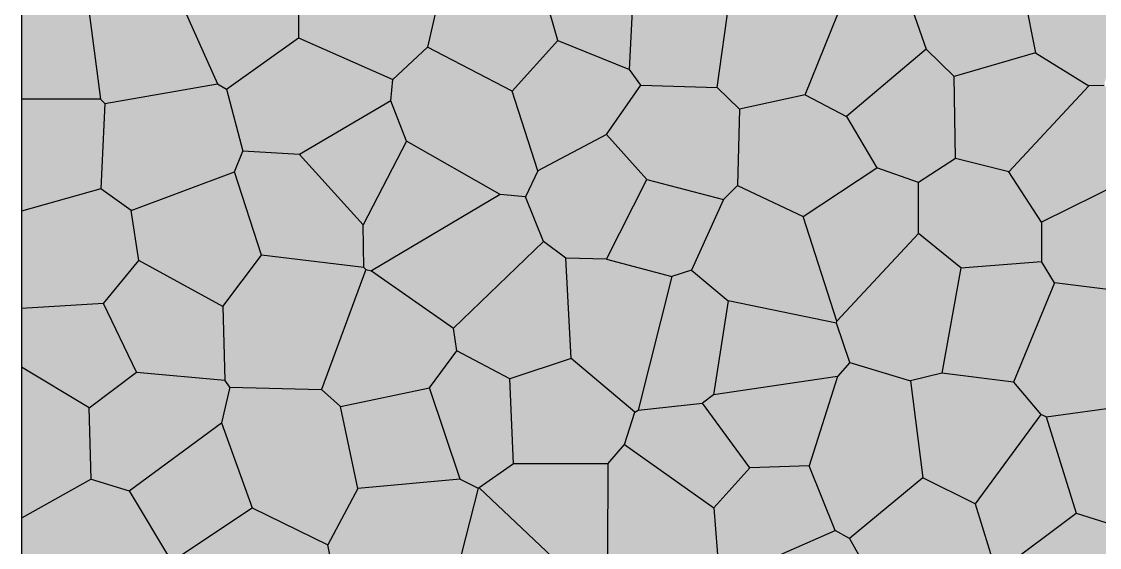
# Model space of a CAD drawing. Header units: millimetres. Extents: x 10 to 410, y 10 to 287.
# Drawn here: x 278 to 313.17, y 132.7 to 149.84 of the extents above; entities that cross this region are included whole.
import ezdxf

# ---------------------------------------------------------------- set-up
doc = ezdxf.new("R2010")
doc.units = ezdxf.units.MM
for name, color, linetype in [('FILL_A', 254, 'CONTINUOUS'), ('FILL_B', 151, 'CONTINUOUS'), ('GRAIN', 8, 'CONTINUOUS'), ('MEMBRANE_A', 94, 'CONTINUOUS'), ('MEMBRANE_C', 30, 'CONTINUOUS'), ('OUTLINE', 7, 'CONTINUOUS')]:
    doc.layers.add(name, color=color, linetype=linetype)

msp = doc.modelspace()

# ---------------------------------------------------------------- linework, layer by layer
at = {"layer": 'FILL_A'}
for points in [[(312.82556, 147.752846), (310.640382, 152.03203), (310.501118, 151.774512)], [(312.82556, 147.752846), (313.944171, 150.296401), (310.640382, 152.03203)], [(308.428599, 148.05671), (310.501118, 151.774512), (306.991346, 150.431501)], [(308.428599, 148.05671), (311.088257, 148.825315), (310.501118, 151.774512)], [(312.82556, 147.752846), (310.501118, 151.774512), (311.088257, 148.825315)], [(280.575805, 147.312964), (278, 147.312394), (278, 151.519201)], [(280.575805, 147.312964), (278, 151.519201), (280.130917, 150.681175)], [(308.428599, 148.05671), (306.991346, 150.431501), (307.51406, 148.938466)], [(312.82556, 147.752846), (313.320218, 147.761007), (313.944171, 150.296401)], [(305.905217, 145.070105), (304.911727, 146.750673), (307.51406, 148.938466)], [(305.905217, 145.070105), (307.51406, 148.938466), (308.428599, 148.05671)], [(308.428599, 148.05671), (311.088257, 148.825315), (312.82556, 147.752846)], [(285.22073, 145.614134), (284.389666, 147.809002), (280.718762, 147.169794)], [(285.22073, 145.614134), (284.689203, 147.643636), (284.389666, 147.809002)], [(305.905217, 145.070105), (308.428599, 148.05671), (308.476183, 145.376648)], [(308.428599, 148.05671), (312.82556, 147.752846), (310.218138, 144.946916)], [(308.428599, 148.05671), (310.218138, 144.946916), (308.476183, 145.376648)], [(310.218138, 144.946916), (312.82556, 147.752846), (313.320218, 147.761007)], [(310.218138, 144.946916), (313.320218, 147.761007), (313.930485, 147.335962)], [(305.905217, 145.070105), (303.566561, 147.459361), (301.429736, 146.984068)], [(305.905217, 145.070105), (304.911727, 146.750673), (303.566561, 147.459361)], [(280.586483, 144.389913), (280.575805, 147.312964), (278, 147.312394)], [(280.586483, 144.389913), (278, 147.312394), (278, 143.666239)], [(280.586483, 144.389913), (280.718762, 147.169794), (280.575805, 147.312964)], [(285.22073, 145.614134), (280.718762, 147.169794), (280.586483, 144.389913)], [(310.218138, 144.946916), (313.930485, 147.335962), (314.584888, 144.939799)], [(305.905217, 145.070105), (301.429736, 146.984068), (301.362858, 144.499768)], [(285.22073, 145.614134), (280.586483, 144.389913), (281.579705, 143.677839)], [(285.22073, 145.614134), (281.579705, 143.677839), (284.952392, 144.939018)], [(285.22073, 145.614134), (285.828655, 142.222102), (284.952392, 144.939018)], [(285.22073, 145.614134), (287.070556, 145.503613), (289.149115, 143.2197)], [(285.22073, 145.614134), (289.149115, 143.2197), (289.165566, 141.82722)], [(285.22073, 145.614134), (289.165566, 141.82722), (285.828655, 142.222102)], [(289.149115, 143.2197), (290.565327, 145.948299), (293.618119, 144.208449)], [(305.905217, 145.070105), (308.476183, 145.376648), (307.261744, 144.599274)], [(307.261744, 144.599274), (308.476183, 145.376648), (310.218138, 144.946916)], [(284.952392, 144.939018), (281.579705, 143.677839), (281.825592, 142.048108)], [(284.952392, 144.939018), (281.825592, 142.048108), (284.571849, 140.550412)], [(284.952392, 144.939018), (284.571849, 140.550412), (285.828655, 142.222102)], [(305.905217, 145.070105), (301.362858, 144.499768), (303.498152, 143.48183)], [(305.905217, 145.070105), (303.498152, 143.48183), (304.604392, 140.073944)], [(305.905217, 145.070105), (304.604392, 140.073944), (307.266043, 142.937721)], [(305.905217, 145.070105), (307.266043, 142.937721), (307.261744, 144.599274)], [(307.261744, 144.599274), (310.218138, 144.946916), (311.276695, 143.307761)], [(310.218138, 144.946916), (314.584888, 144.939799), (311.276695, 143.307761)], [(311.277254, 142.021552), (311.276695, 143.307761), (314.584888, 144.939799)], [(311.277254, 142.021552), (314.584888, 144.939799), (315.602864, 143.933431)], [(307.261744, 144.599274), (311.276695, 143.307761), (311.277254, 142.021552)], [(307.261744, 144.599274), (311.277254, 142.021552), (308.645767, 141.811834)], [(307.261744, 144.599274), (308.645767, 141.811834), (307.266043, 142.937721)], [(289.149115, 143.2197), (293.618119, 144.208449), (289.422593, 141.717834)], [(292.090705, 139.847127), (293.618119, 144.208449), (289.422593, 141.717834)], [(292.090705, 139.847127), (294.441198, 144.132462), (293.618119, 144.208449)], [(301.060676, 140.739849), (301.362858, 144.499768), (300.900775, 144.04511)], [(301.060676, 140.739849), (303.498152, 143.48183), (301.362858, 144.499768)], [(292.090705, 139.847127), (295.029472, 142.66664), (294.441198, 144.132462)], [(301.060676, 140.739849), (300.900775, 144.04511), (299.860121, 141.737783)], [(311.277254, 142.021552), (315.602864, 143.933431), (314.483769, 140.976792)], [(289.149115, 143.2197), (289.422593, 141.717834), (289.230252, 141.754765)], [(289.149115, 143.2197), (289.230252, 141.754765), (289.165566, 141.82722)], [(301.060676, 140.739849), (304.604392, 140.073944), (303.498152, 143.48183)], [(307.266043, 142.937721), (305.020733, 138.729349), (304.591845, 140.012278)], [(307.266043, 142.937721), (304.591845, 140.012278), (304.604392, 140.073944)], [(307.266043, 142.937721), (307.009726, 138.123849), (305.020733, 138.729349)], [(307.266043, 142.937721), (308.021695, 138.374317), (307.009726, 138.123849)], [(307.266043, 142.937721), (308.645767, 141.811834), (308.021695, 138.374317)], [(292.090705, 139.847127), (295.029472, 142.66664), (295.756859, 142.124929)], [(285.828655, 142.222102), (284.571849, 140.550412), (284.631631, 138.147376)], [(285.828655, 142.222102), (284.631631, 138.147376), (284.800626, 137.919481)], [(285.828655, 142.222102), (284.800626, 137.919481), (287.787387, 137.850809)], [(285.828655, 142.222102), (287.787387, 137.850809), (289.230252, 141.754765)], [(285.828655, 142.222102), (289.230252, 141.754765), (289.165566, 141.82722)], [(292.090705, 139.847127), (295.756859, 142.124929), (295.928325, 138.861413)], [(295.756859, 142.124929), (297.089702, 142.0917), (299.212634, 141.525776)], [(295.756859, 142.124929), (299.212634, 141.525776), (298.115388, 137.176198)], [(295.756859, 142.124929), (298.115388, 137.176198), (298.01153, 137.108647)], [(295.756859, 142.124929), (298.01153, 137.108647), (295.928325, 138.861413)], [(292.090705, 139.847127), (289.230252, 141.754765), (287.787387, 137.850809)], [(292.090705, 139.847127), (289.422593, 141.717834), (289.230252, 141.754765)], [(300.222336, 137.399305), (299.212634, 141.525776), (299.860121, 141.737783)], [(300.222336, 137.399305), (299.860121, 141.737783), (301.060676, 140.739849)], [(308.021695, 138.374317), (308.645767, 141.811834), (311.277254, 142.021552)], [(308.021695, 138.374317), (311.277254, 142.021552), (311.702699, 141.327182)], [(311.277254, 142.021552), (314.483769, 140.976792), (311.702699, 141.327182)], [(300.222336, 137.399305), (298.115388, 137.176198), (299.212634, 141.525776)], [(308.021695, 138.374317), (311.702699, 141.327182), (310.360373, 138.08671)], [(311.25352, 137.028472), (311.702699, 141.327182), (310.360373, 138.08671)], [(311.25352, 137.028472), (314.483769, 140.976792), (311.702699, 141.327182)], [(300.222336, 137.399305), (301.060676, 140.739849), (300.574304, 137.669942)], [(300.574304, 137.669942), (304.591845, 140.012278), (301.060676, 140.739849)], [(301.060676, 140.739849), (304.591845, 140.012278), (304.604392, 140.073944)], [(311.25352, 137.028472), (314.775767, 140.534091), (314.483769, 140.976792)], [(311.25352, 137.028472), (314.688231, 137.397081), (314.775767, 140.534091)], [(300.574304, 137.669942), (305.020733, 138.729349), (304.591845, 140.012278)], [(292.090705, 139.847127), (287.787387, 137.850809), (288.40705, 137.292086)], [(292.090705, 139.847127), (288.40705, 137.292086), (291.306737, 137.903199)], [(292.090705, 139.847127), (291.306737, 137.903199), (292.206117, 139.106909)], [(292.090705, 139.847127), (295.928325, 138.861413), (293.927105, 138.190825)], [(292.090705, 139.847127), (293.927105, 138.190825), (292.206117, 139.106909)], [(292.206117, 139.106909), (292.31509, 134.922979), (291.306737, 137.903199)], [(292.206117, 139.106909), (293.927105, 138.190825), (294.055772, 135.424047)], [(292.206117, 139.106909), (294.055772, 135.424047), (292.928619, 134.636688)], [(292.206117, 139.106909), (292.928619, 134.636688), (292.898296, 134.628851)], [(292.206117, 139.106909), (292.898296, 134.628851), (292.31509, 134.922979)], [(293.927105, 138.190825), (298.01153, 137.108647), (295.928325, 138.861413)], [(300.574304, 137.669942), (304.622033, 138.264658), (305.020733, 138.729349)], [(300.222336, 137.399305), (303.693541, 135.356356), (304.622033, 138.264658)], [(300.222336, 137.399305), (304.622033, 138.264658), (300.574304, 137.669942)], [(291.306737, 137.903199), (288.976277, 134.617288), (288.40705, 137.292086)], [(291.306737, 137.903199), (292.31509, 134.922979), (288.976277, 134.617288)], [(293.927105, 138.190825), (294.055772, 135.424047), (297.129405, 135.421612)], [(293.927105, 138.190825), (297.129405, 135.421612), (297.676593, 136.049653)], [(293.927105, 138.190825), (297.676593, 136.049653), (298.01153, 137.108647)], [(300.222336, 137.399305), (300.582633, 133.992601), (297.676593, 136.049653)], [(300.222336, 137.399305), (297.676593, 136.049653), (298.01153, 137.108647)], [(300.222336, 137.399305), (298.01153, 137.108647), (298.115388, 137.176198)], [(300.222336, 137.399305), (301.762527, 135.291908), (300.582633, 133.992601)], [(300.222336, 137.399305), (301.762527, 135.291908), (303.693541, 135.356356)], [(311.25352, 137.028472), (311.432581, 136.95442), (314.688231, 137.397081)], [(297.11823, 132.476408), (297.129405, 135.421612), (297.676593, 136.049653)], [(297.11823, 132.476408), (297.676593, 136.049653), (300.582633, 133.992601)], [(301.762527, 135.291908), (300.582633, 133.992601), (300.777624, 131.600024)], [(301.762527, 135.291908), (300.777624, 131.600024), (304.543801, 133.24906)], [(301.762527, 135.291908), (304.543801, 133.24906), (303.693541, 135.356356)], [(297.11823, 132.476408), (300.582633, 133.992601), (300.777624, 131.600024)]]:
    msp.add_solid(points, dxfattribs=at)
at = {"layer": 'FILL_B'}
for points in [[(287.034422, 149.308161), (282.96051, 151.030678), (284.697613, 153.354734)], [(287.034422, 149.308161), (284.697613, 153.354734), (287.046895, 151.693715)], [(290.112022, 147.958473), (287.046895, 151.693715), (289.070834, 152.535052)], [(290.112022, 147.958473), (289.070834, 152.535052), (291.678725, 150.903265)], [(290.112022, 147.958473), (287.034422, 149.308161), (287.046895, 151.693715)], [(291.246069, 149.006766), (295.493599, 149.228769), (294.808931, 151.628332)], [(291.246069, 149.006766), (294.808931, 151.628332), (292.388374, 151.415677)], [(297.999908, 151.511705), (294.808931, 151.628332), (295.493599, 149.228769)], [(291.246069, 149.006766), (292.388374, 151.415677), (291.678725, 150.903265)], [(297.999908, 151.511705), (295.493599, 149.228769), (297.832716, 148.281476)], [(297.999908, 151.511705), (297.832716, 148.281476), (298.201468, 147.764836)], [(297.999908, 151.511705), (298.201468, 147.764836), (300.698723, 147.69506)], [(297.999908, 151.511705), (300.698723, 147.69506), (301.096036, 150.572304)], [(284.389666, 147.809002), (280.978176, 150.978215), (280.130917, 150.681175)], [(284.389666, 147.809002), (282.96051, 151.030678), (280.978176, 150.978215)], [(287.034422, 149.308161), (284.389666, 147.809002), (282.96051, 151.030678)], [(290.112022, 147.958473), (291.678725, 150.903265), (291.246069, 149.006766)], [(301.096036, 150.572304), (305.086662, 151.201815), (303.566561, 147.459361)], [(304.911727, 146.750673), (303.566561, 147.459361), (305.086662, 151.201815)], [(304.911727, 146.750673), (305.086662, 151.201815), (306.302182, 150.929391)], [(304.911727, 146.750673), (306.302182, 150.929391), (306.991346, 150.431501)], [(284.389666, 147.809002), (280.130917, 150.681175), (280.575805, 147.312964)], [(301.096036, 150.572304), (301.429736, 146.984068), (300.698723, 147.69506)], [(301.096036, 150.572304), (303.566561, 147.459361), (301.429736, 146.984068)], [(304.911727, 146.750673), (306.991346, 150.431501), (307.51406, 148.938466)], [(287.034422, 149.308161), (284.689203, 147.643636), (284.389666, 147.809002)], [(285.22073, 145.614134), (284.689203, 147.643636), (287.034422, 149.308161)], [(285.22073, 145.614134), (287.034422, 149.308161), (290.112022, 147.958473)], [(291.246069, 149.006766), (294.011273, 147.575824), (295.493599, 149.228769)], [(294.011273, 147.575824), (295.493599, 149.228769), (297.832716, 148.281476)], [(290.112022, 147.958473), (294.011273, 147.575824), (291.246069, 149.006766)], [(294.011273, 147.575824), (297.832716, 148.281476), (298.201468, 147.764836)], [(284.389666, 147.809002), (280.575805, 147.312964), (280.718762, 147.169794)], [(285.22073, 145.614134), (290.112022, 147.958473), (290.047704, 147.254188)], [(290.112022, 147.958473), (290.047704, 147.254188), (290.565327, 145.948299)], [(290.112022, 147.958473), (290.565327, 145.948299), (293.618119, 144.208449)], [(290.112022, 147.958473), (293.618119, 144.208449), (294.441198, 144.132462)], [(290.112022, 147.958473), (294.441198, 144.132462), (294.841004, 144.976512)], [(290.112022, 147.958473), (294.841004, 144.976512), (294.011273, 147.575824)], [(294.011273, 147.575824), (298.201468, 147.764836), (297.081348, 146.163221)], [(300.698723, 147.69506), (297.081348, 146.163221), (298.201468, 147.764836)], [(294.011273, 147.575824), (297.081348, 146.163221), (294.841004, 144.976512)], [(300.698723, 147.69506), (298.404164, 144.694948), (297.081348, 146.163221)], [(300.698723, 147.69506), (300.900775, 144.04511), (298.404164, 144.694948)], [(300.698723, 147.69506), (301.429736, 146.984068), (301.362858, 144.499768)], [(300.698723, 147.69506), (301.362858, 144.499768), (300.900775, 144.04511)], [(285.22073, 145.614134), (290.047704, 147.254188), (287.070556, 145.503613)], [(287.070556, 145.503613), (290.047704, 147.254188), (290.565327, 145.948299)], [(294.441198, 144.132462), (294.841004, 144.976512), (297.081348, 146.163221)], [(294.441198, 144.132462), (297.081348, 146.163221), (298.404164, 144.694948)], [(287.070556, 145.503613), (290.565327, 145.948299), (289.149115, 143.2197)], [(294.441198, 144.132462), (298.404164, 144.694948), (297.089702, 142.0917)], [(299.212634, 141.525776), (297.089702, 142.0917), (298.404164, 144.694948)], [(299.212634, 141.525776), (298.404164, 144.694948), (300.900775, 144.04511)], [(280.586483, 144.389913), (278, 143.666239), (278, 140.489245)], [(280.586483, 144.389913), (278, 140.489245), (280.678507, 140.654815)], [(280.586483, 144.389913), (280.678507, 140.654815), (281.825592, 142.048108)], [(280.586483, 144.389913), (281.825592, 142.048108), (281.579705, 143.677839)], [(294.441198, 144.132462), (297.089702, 142.0917), (295.756859, 142.124929)], [(294.441198, 144.132462), (295.756859, 142.124929), (295.029472, 142.66664)], [(299.212634, 141.525776), (300.900775, 144.04511), (299.860121, 141.737783)], [(281.825592, 142.048108), (281.75346, 138.414258), (280.678507, 140.654815)], [(281.825592, 142.048108), (284.631631, 138.147376), (281.75346, 138.414258)], [(281.825592, 142.048108), (284.571849, 140.550412), (284.631631, 138.147376)], [(280.678507, 140.654815), (280.20617, 137.24835), (278, 138.576009)], [(280.678507, 140.654815), (278, 138.576009), (278, 140.489245)], [(280.678507, 140.654815), (281.75346, 138.414258), (280.20617, 137.24835)], [(280.20617, 137.24835), (278, 133.651405), (278, 138.576009)], [(303.693541, 135.356356), (307.009726, 138.123849), (305.020733, 138.729349)], [(303.693541, 135.356356), (305.020733, 138.729349), (304.622033, 138.264658)], [(284.528999, 136.75999), (281.75346, 138.414258), (280.20617, 137.24835)], [(284.528999, 136.75999), (284.631631, 138.147376), (281.75346, 138.414258)], [(307.408482, 134.964433), (307.009726, 138.123849), (308.021695, 138.374317)], [(307.408482, 134.964433), (308.021695, 138.374317), (310.360373, 138.08671)], [(284.528999, 136.75999), (284.800626, 137.919481), (284.631631, 138.147376)], [(287.787387, 137.850809), (284.800626, 137.919481), (284.528999, 136.75999)], [(303.693541, 135.356356), (307.408482, 134.964433), (307.009726, 138.123849)], [(307.408482, 134.964433), (310.360373, 138.08671), (311.25352, 137.028472)], [(287.787387, 137.850809), (284.528999, 136.75999), (285.522061, 133.985708)], [(287.787387, 137.850809), (285.522061, 133.985708), (287.99357, 132.775686)], [(287.787387, 137.850809), (287.99357, 132.775686), (288.976277, 134.617288)], [(287.787387, 137.850809), (288.976277, 134.617288), (288.40705, 137.292086)], [(280.20617, 137.24835), (280.275884, 134.926841), (278, 133.651405)], [(284.528999, 136.75999), (280.20617, 137.24835), (280.275884, 134.926841)], [(314.813233, 133.051013), (314.688231, 137.397081), (311.432581, 136.95442)], [(307.408482, 134.964433), (311.25352, 137.028472), (309.117928, 134.121496)], [(312.408027, 133.813779), (311.25352, 137.028472), (309.117928, 134.121496)], [(312.408027, 133.813779), (311.432581, 136.95442), (311.25352, 137.028472)], [(314.813233, 133.051013), (311.432581, 136.95442), (312.408027, 133.813779)], [(284.528999, 136.75999), (280.275884, 134.926841), (281.508408, 134.543476)], [(285.522061, 133.985708), (284.528999, 136.75999), (281.508408, 134.543476)], [(292.928619, 134.636688), (294.055772, 135.424047), (297.129405, 135.421612)], [(292.928619, 134.636688), (297.129405, 135.421612), (297.11823, 132.476408)], [(303.693541, 135.356356), (304.543801, 133.24906), (305.017409, 132.988422)], [(303.693541, 135.356356), (305.017409, 132.988422), (307.408482, 134.964433)], [(281.467703, 130.822948), (278, 133.651405), (280.275884, 134.926841)], [(281.467703, 130.822948), (280.275884, 134.926841), (281.508408, 134.543476)], [(287.99357, 132.775686), (288.976277, 134.617288), (292.31509, 134.922979)], [(287.99357, 132.775686), (292.31509, 134.922979), (292.898296, 134.628851)], [(306.033921, 131.169437), (305.017409, 132.988422), (307.408482, 134.964433)], [(306.033921, 131.169437), (307.408482, 134.964433), (309.117928, 134.121496)], [(281.467703, 130.822948), (281.508408, 134.543476), (282.893903, 132.233817)], [(285.522061, 133.985708), (281.508408, 134.543476), (282.893903, 132.233817)], [(287.99357, 132.775686), (292.898296, 134.628851), (292.046287, 131.280717)], [(292.046287, 131.280717), (292.898296, 134.628851), (292.928619, 134.636688)], [(292.046287, 131.280717), (292.928619, 134.636688), (295.524645, 132.189597)], [(292.928619, 134.636688), (297.11823, 132.476408), (295.524645, 132.189597)], [(306.033921, 131.169437), (309.117928, 134.121496), (309.814804, 131.873119)], [(312.408027, 133.813779), (309.117928, 134.121496), (309.814804, 131.873119)], [(281.467703, 130.822948), (278, 130.514001), (278, 133.651405)], [(287.473084, 131.170083), (285.522061, 133.985708), (282.893903, 132.233817)], [(287.473084, 131.170083), (287.99357, 132.775686), (285.522061, 133.985708)], [(314.813233, 133.051013), (312.408027, 133.813779), (309.814804, 131.873119)], [(300.801509, 130.093837), (304.543801, 133.24906), (300.777624, 131.600024)], [(300.801509, 130.093837), (305.017409, 132.988422), (304.543801, 133.24906)], [(300.801509, 130.093837), (306.033921, 131.169437), (305.017409, 132.988422)], [(314.813233, 133.051013), (309.814804, 131.873119), (309.782012, 131.737242)], [(314.813233, 133.051013), (309.782012, 131.737242), (310.822962, 130.660714)], [(314.813233, 133.051013), (310.822962, 130.660714), (314.474459, 131.546823)], [(287.473084, 131.170083), (288.113988, 132.186217), (287.99357, 132.775686)], [(287.99357, 132.775686), (292.046287, 131.280717), (291.028722, 130.96788)], [(287.99357, 132.775686), (291.028722, 130.96788), (288.113988, 132.186217)]]:
    msp.add_solid(points, dxfattribs=at)
at = {"layer": 'GRAIN'}
for p, q in [((287.046895, 151.693715), (287.034422, 149.308161)), ((295.493599, 149.228769), (294.808931, 151.628332)), ((310.501118, 151.774512), (311.088257, 148.825315)), ((297.832716, 148.281476), (297.999908, 151.511705)), ((282.96051, 151.030678), (284.389666, 147.809002)), ((291.678725, 150.903265), (291.246069, 149.006766)), ((303.566561, 147.459361), (305.086662, 151.201815)), ((300.698723, 147.69506), (301.096036, 150.572304)), ((284.689203, 147.643636), (287.034422, 149.308161)), ((287.034422, 149.308161), (290.112022, 147.958473)), ((295.493599, 149.228769), (294.011273, 147.575824)), ((295.493599, 149.228769), (297.832716, 148.281476)), ((291.246069, 149.006766), (290.112022, 147.958473)), ((294.011273, 147.575824), (291.246069, 149.006766)), ((307.51406, 148.938466), (308.428599, 148.05671)), ((311.088257, 148.825315), (308.428599, 148.05671)), ((311.088257, 148.825315), (312.82556, 147.752846)), ((298.201468, 147.764836), (297.832716, 148.281476)), ((290.047704, 147.254188), (290.112022, 147.958473)), ((297.081348, 146.163221), (298.201468, 147.764836)), ((298.201468, 147.764836), (300.698723, 147.69506)), ((308.476183, 145.376648), (308.428599, 148.05671)), ((312.82556, 147.752846), (310.218138, 144.946916)), ((313.320218, 147.761007), (312.82556, 147.752846)), ((294.841004, 144.976512), (294.011273, 147.575824)), ((301.429736, 146.984068), (300.698723, 147.69506)), ((280.575805, 147.312964), (278, 147.312394)), ((280.718762, 147.169794), (280.586483, 144.389913)), ((290.047704, 147.254188), (287.070556, 145.503613)), ((290.565327, 145.948299), (290.047704, 147.254188)), ((304.911727, 146.750673), (305.905217, 145.070105)), ((297.081348, 146.163221), (294.841004, 144.976512)), ((297.081348, 146.163221), (298.404164, 144.694948)), ((284.952392, 144.939018), (285.22073, 145.614134)), ((308.476183, 145.376648), (307.261744, 144.599274)), ((310.218138, 144.946916), (308.476183, 145.376648)), ((281.579705, 143.677839), (284.952392, 144.939018)), ((285.828655, 142.222102), (284.952392, 144.939018)), ((294.841004, 144.976512), (294.441198, 144.132462)), ((303.498152, 143.48183), (305.905217, 145.070105)), ((307.261744, 144.599274), (305.905217, 145.070105)), ((311.276695, 143.307761), (310.218138, 144.946916)), ((314.584888, 144.939799), (311.276695, 143.307761)), ((297.089702, 142.0917), (298.404164, 144.694948)), ((298.404164, 144.694948), (300.900775, 144.04511)), ((307.266043, 142.937721), (307.261744, 144.599274)), ((293.618119, 144.208449), (289.422593, 141.717834)), ((301.362858, 144.499768), (303.498152, 143.48183)), ((289.165566, 141.82722), (289.149115, 143.2197)), ((304.604392, 140.073944), (303.498152, 143.48183)), ((311.276695, 143.307761), (311.277254, 142.021552)), ((304.604392, 140.073944), (307.266043, 142.937721)), ((308.645767, 141.811834), (307.266043, 142.937721)), ((295.029472, 142.66664), (292.090705, 139.847127)), ((284.571849, 140.550412), (285.828655, 142.222102)), ((289.165566, 141.82722), (285.828655, 142.222102)), ((295.928325, 138.861413), (295.756859, 142.124929)), ((280.678507, 140.654815), (281.825592, 142.048108)), ((289.230252, 141.754765), (287.787387, 137.850809)), ((289.230252, 141.754765), (289.165566, 141.82722)), ((289.230252, 141.754765), (289.422593, 141.717834)), ((299.860121, 141.737783), (301.060676, 140.739849)), ((308.645767, 141.811834), (308.021695, 138.374317)), ((308.645767, 141.811834), (311.277254, 142.021552)), ((311.702699, 141.327182), (311.277254, 142.021552)), ((289.422593, 141.717834), (292.090705, 139.847127)), ((299.212634, 141.525776), (298.115388, 137.176198)), ((311.702699, 141.327182), (310.360373, 138.08671)), ((314.483769, 140.976792), (311.702699, 141.327182)), ((301.060676, 140.739849), (300.574304, 137.669942)), ((304.591845, 140.012278), (301.060676, 140.739849)), ((280.678507, 140.654815), (278, 140.489245)), ((281.75346, 138.414258), (280.678507, 140.654815)), ((304.591845, 140.012278), (304.604392, 140.073944)), ((305.020733, 138.729349), (304.591845, 140.012278)), ((292.206117, 139.106909), (292.090705, 139.847127)), ((291.306737, 137.903199), (292.206117, 139.106909)), ((293.927105, 138.190825), (292.206117, 139.106909)), ((280.20617, 137.24835), (278, 138.576009)), ((295.928325, 138.861413), (293.927105, 138.190825)), ((298.01153, 137.108647), (295.928325, 138.861413)), ((280.20617, 137.24835), (281.75346, 138.414258)), ((281.75346, 138.414258), (284.631631, 138.147376)), ((304.622033, 138.264658), (300.574304, 137.669942)), ((284.800626, 137.919481), (284.528999, 136.75999)), ((288.40705, 137.292086), (291.306737, 137.903199)), ((292.31509, 134.922979), (291.306737, 137.903199)), ((294.055772, 135.424047), (293.927105, 138.190825)), ((307.009726, 138.123849), (307.408482, 134.964433)), ((300.574304, 137.669942), (300.222336, 137.399305)), ((280.275884, 134.926841), (280.20617, 137.24835)), ((298.01153, 137.108647), (298.115388, 137.176198)), ((298.115388, 137.176198), (300.222336, 137.399305)), ((301.762527, 135.291908), (300.222336, 137.399305)), ((297.676593, 136.049653), (298.01153, 137.108647)), ((311.25352, 137.028472), (309.117928, 134.121496)), ((311.432581, 136.95442), (312.408027, 133.813779)), ((281.508408, 134.543476), (284.528999, 136.75999)), ((284.528999, 136.75999), (285.522061, 133.985708)), ((297.129405, 135.421612), (297.676593, 136.049653)), ((297.676593, 136.049653), (300.582633, 133.992601)), ((300.582633, 133.992601), (301.762527, 135.291908)), ((303.693541, 135.356356), (301.762527, 135.291908)), ((280.275884, 134.926841), (278, 133.651405)), ((280.275884, 134.926841), (281.508408, 134.543476)), ((307.408482, 134.964433), (305.017409, 132.988422)), ((309.117928, 134.121496), (307.408482, 134.964433)), ((281.508408, 134.543476), (282.893903, 132.233817)), ((288.976277, 134.617288), (287.99357, 132.775686)), ((292.898296, 134.628851), (292.046287, 131.280717)), ((295.524645, 132.189597), (292.928619, 134.636688)), ((309.117928, 134.121496), (309.814804, 131.873119)), ((282.893903, 132.233817), (285.522061, 133.985708)), ((285.522061, 133.985708), (287.99357, 132.775686)), ((300.582633, 133.992601), (300.777624, 131.600024)), ((309.814804, 131.873119), (312.408027, 133.813779)), ((312.408027, 133.813779), (314.813233, 133.051013)), ((305.017409, 132.988422), (304.543801, 133.24906)), ((305.017409, 132.988422), (306.033921, 131.169437)), ((288.113988, 132.186217), (287.99357, 132.775686))]:
    msp.add_line(p, q, dxfattribs=at)
at = {"layer": 'MEMBRANE_A'}
for p, q in [((280.586483, 144.389913), (278, 143.666239)), ((281.579705, 143.677839), (280.586483, 144.389913)), ((281.825592, 142.048108), (281.579705, 143.677839)), ((284.571849, 140.550412), (281.825592, 142.048108)), ((284.571849, 140.550412), (284.631631, 138.147376)), ((305.020733, 138.729349), (304.622033, 138.264658)), ((305.020733, 138.729349), (307.009726, 138.123849)), ((304.622033, 138.264658), (303.693541, 135.356356)), ((308.021695, 138.374317), (307.009726, 138.123849)), ((310.360373, 138.08671), (308.021695, 138.374317)), ((284.800626, 137.919481), (284.631631, 138.147376)), ((284.800626, 137.919481), (287.787387, 137.850809)), ((310.360373, 138.08671), (311.25352, 137.028472)), ((288.40705, 137.292086), (287.787387, 137.850809)), ((288.976277, 134.617288), (288.40705, 137.292086)), ((311.432581, 136.95442), (314.688231, 137.397081)), ((311.432581, 136.95442), (311.25352, 137.028472)), ((294.055772, 135.424047), (292.928619, 134.636688)), ((297.129405, 135.421612), (294.055772, 135.424047)), ((297.129405, 135.421612), (297.11823, 132.476408)), ((304.543801, 133.24906), (303.693541, 135.356356)), ((292.31509, 134.922979), (288.976277, 134.617288)), ((292.31509, 134.922979), (292.898296, 134.628851)), ((292.928619, 134.636688), (292.898296, 134.628851)), ((300.777624, 131.600024), (304.543801, 133.24906))]:
    msp.add_line(p, q, dxfattribs=at)
at = {"layer": 'MEMBRANE_C'}
for p, q in [((280.130917, 150.681175), (280.575805, 147.312964)), ((306.991346, 150.431501), (307.51406, 148.938466)), ((307.51406, 148.938466), (304.911727, 146.750673)), ((280.718762, 147.169794), (284.389666, 147.809002)), ((284.389666, 147.809002), (284.689203, 147.643636)), ((284.689203, 147.643636), (285.22073, 145.614134)), ((303.566561, 147.459361), (301.429736, 146.984068)), ((303.566561, 147.459361), (304.911727, 146.750673)), ((280.575805, 147.312964), (280.718762, 147.169794)), ((301.429736, 146.984068), (301.362858, 144.499768)), ((287.070556, 145.503613), (285.22073, 145.614134)), ((290.565327, 145.948299), (289.149115, 143.2197)), ((293.618119, 144.208449), (290.565327, 145.948299)), ((289.149115, 143.2197), (287.070556, 145.503613)), ((294.441198, 144.132462), (293.618119, 144.208449)), ((301.362858, 144.499768), (300.900775, 144.04511)), ((295.029472, 142.66664), (294.441198, 144.132462)), ((300.900775, 144.04511), (299.860121, 141.737783)), ((295.756859, 142.124929), (295.029472, 142.66664)), ((297.089702, 142.0917), (295.756859, 142.124929)), ((297.089702, 142.0917), (299.212634, 141.525776)), ((299.860121, 141.737783), (299.212634, 141.525776))]:
    msp.add_line(p, q, dxfattribs=at)
at = {"layer": 'OUTLINE'}
msp.add_line((278, 178), (278, 118), dxfattribs=at)

doc.saveas('drawing.dxf')
